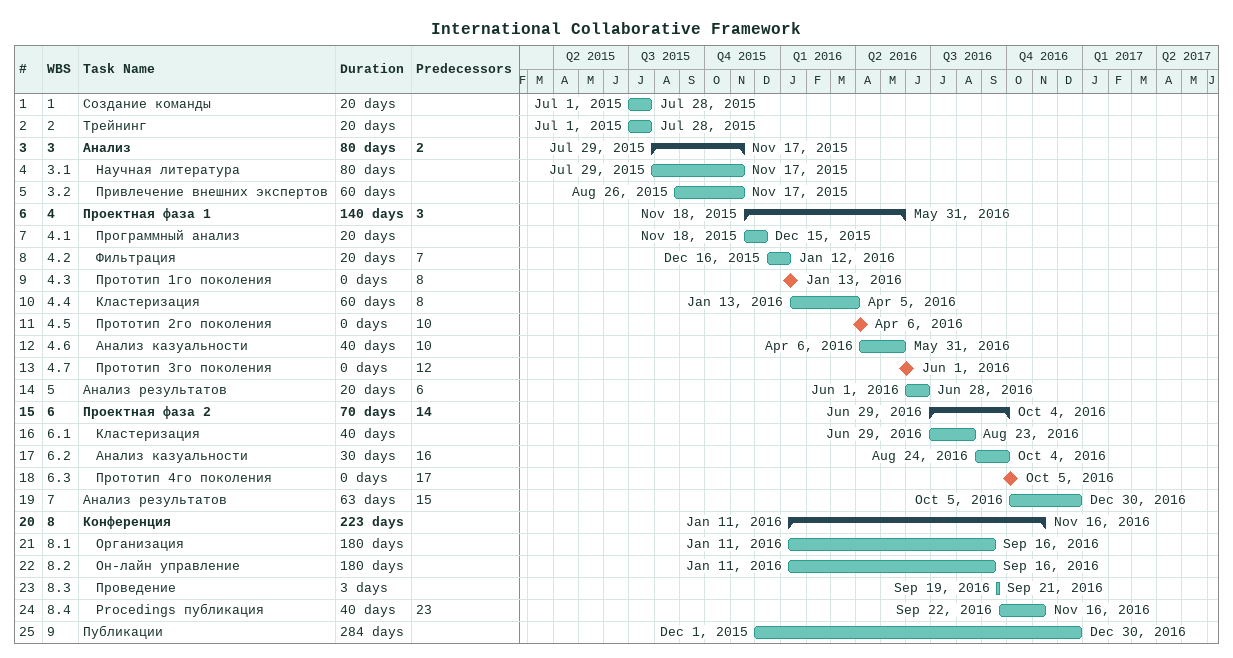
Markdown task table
International Collaborative Framework

| ID | WBS | Task | Duration | Start | Finish | Predecessors |
|---|---|---|---|---|---|---|
| 1 | 1 | Создание команды | 20d | 2015-07-01 | 2015-07-28 |  |
| 2 | 2 | Трейнинг | 20d | 2015-07-01 | 2015-07-28 |  |
| 3 | 3 | **Анализ** | 80d | 2015-07-29 | 2015-11-17 | 2 |
| 4 | 3.1 | Научная литература | 80d | 2015-07-29 | 2015-11-17 |  |
| 5 | 3.2 | Привлечение внешних экспертов | 60d | 2015-08-26 | 2015-11-17 |  |
| 6 | 4 | **Проектная фаза 1** | 140d | 2015-11-18 | 2016-05-31 | 3 |
| 7 | 4.1 | Программный анализ | 20d | 2015-11-18 | 2015-12-15 |  |
| 8 | 4.2 | Фильтрация | 20d | 2015-12-16 | 2016-01-12 | 7 |
| 9 | 4.3 | Прототип 1го поколения | 0d | 2016-01-13 | 2016-01-13 | 8 |
| 10 | 4.4 | Кластеризация | 60d | 2016-01-13 | 2016-04-05 | 8 |
| 11 | 4.5 | Прототип 2го поколения | 0d | 2016-04-06 | 2016-04-06 | 10 |
| 12 | 4.6 | Анализ казуальности | 40d | 2016-04-06 | 2016-05-31 | 10 |
| 13 | 4.7 | Прототип 3го поколения | 0d | 2016-06-01 | 2016-06-01 | 12 |
| 14 | 5 | Анализ результатов | 20d | 2016-06-01 | 2016-06-28 | 6 |
| 15 | 6 | **Проектная фаза 2** | 70d | 2016-06-29 | 2016-10-04 | 14 |
| 16 | 6.1 | Кластеризация | 40d | 2016-06-29 | 2016-08-23 |  |
| 17 | 6.2 | Анализ казуальности | 30d | 2016-08-24 | 2016-10-04 | 16 |
| 18 | 6.3 | Прототип 4го поколения | 0d | 2016-10-05 | 2016-10-05 | 17 |
| 19 | 7 | Анализ результатов | 63d | 2016-10-05 | 2016-12-30 | 15 |
| 20 | 8 | **Конференция** | 223d | 2016-01-11 | 2016-11-16 |  |
| 21 | 8.1 | Организация | 180d | 2016-01-11 | 2016-09-16 |  |
| 22 | 8.2 | Он-лайн управление | 180d | 2016-01-11 | 2016-09-16 |  |
| 23 | 8.3 | Проведение | 3d | 2016-09-19 | 2016-09-21 |  |
| 24 | 8.4 | Procedings публикация | 40d | 2016-09-22 | 2016-11-16 | 23 |
| 25 | 9 | Публикации | 284d | 2015-12-01 | 2016-12-30 |  |
